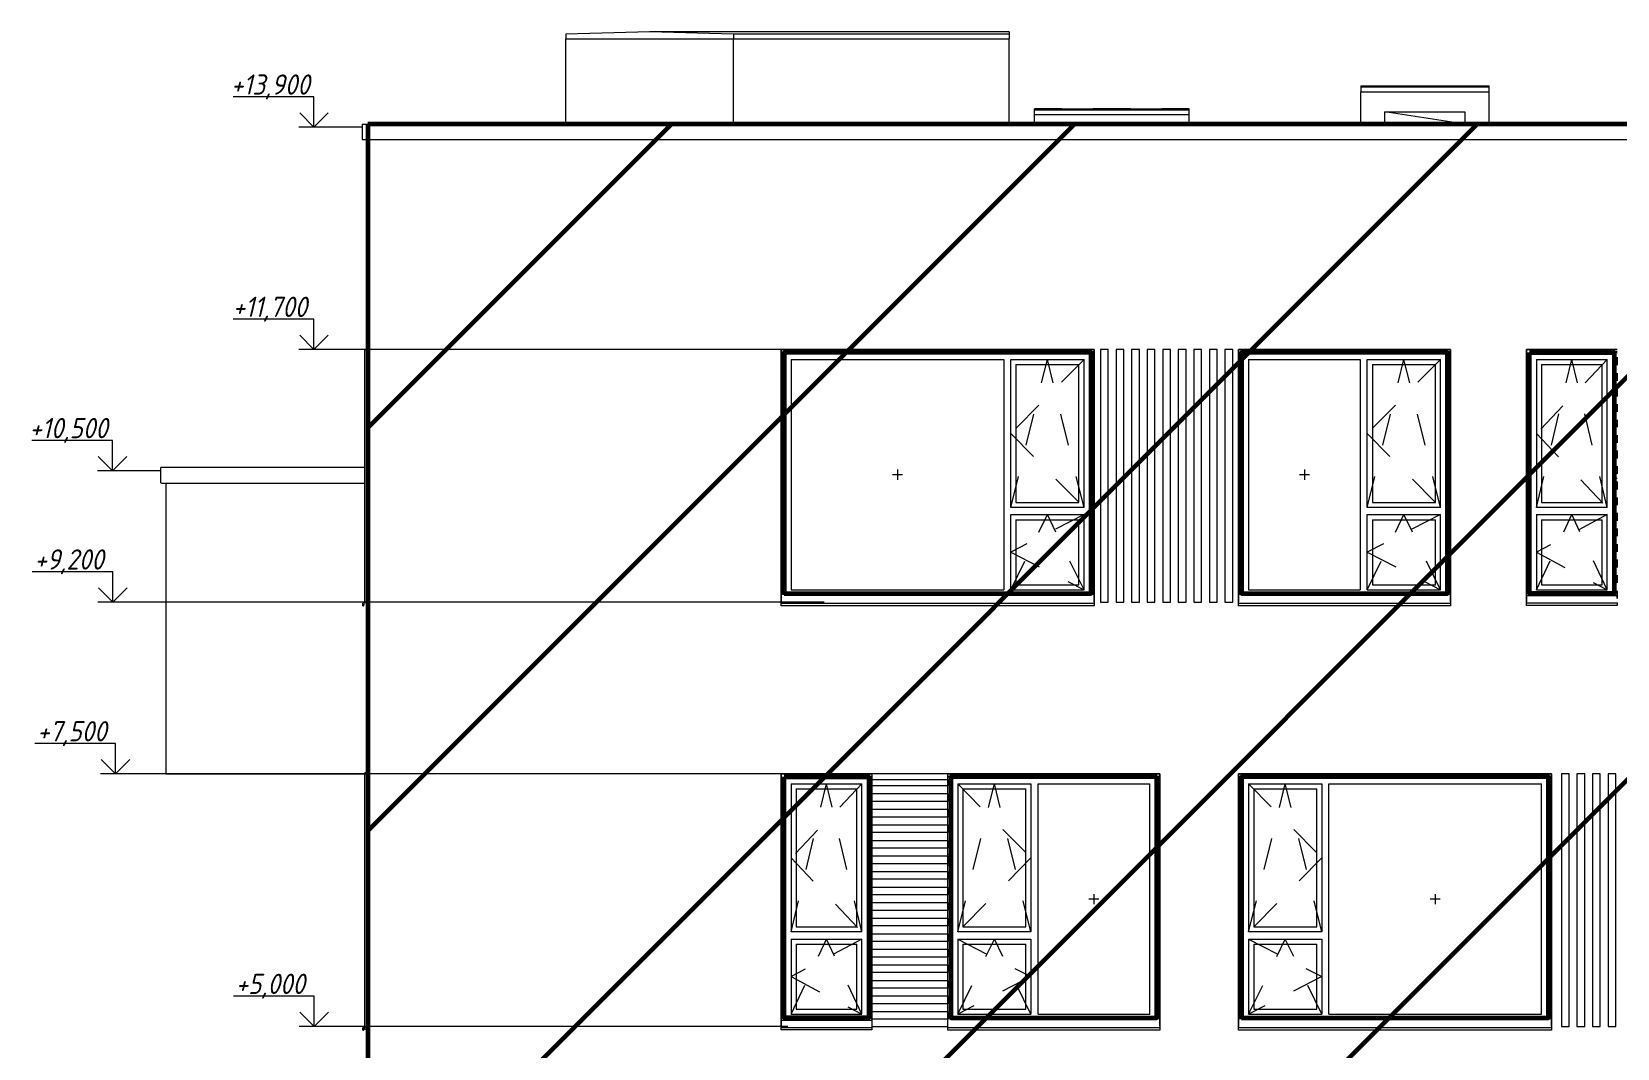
# Model space of a CAD drawing. Header units: millimetres. Extents: x 3914 to 443608, y -156176 to 78197.
# Drawn here: x 35505 to 51204, y 4784 to 14844 of the extents above; entities that cross this region are included whole.
import ezdxf

# ---------------------------------------------------------------- set-up
doc = ezdxf.new("R2010")
doc.units = ezdxf.units.MM
doc.linetypes.add('Штрих', pattern=[635, 317.5, -317.5])
for name, color, linetype, lineweight in [('0) клиннинг', 90, 'Continuous', 60), ('1) Откосы', 102, 'Continuous', 60), ('A-DETL-2', 7, 'Continuous', 5), ('A-GENM', 7, 'Continuous', 9), ('A-GLAZ-1', 7, 'Continuous', 5), ('A-GLAZ-2', 7, 'Штрих', 5), ('A-ROOF', 7, 'Continuous', 9), ('A-WALL', 7, 'Continuous', 5), ('G-ANNO-DIMS', 7, 'Continuous', 9), ('G-ANNO-DIMS-1', 7, 'Continuous', 20), ('I-WALL', 7, 'Continuous', 5)]:
    doc.layers.add(name, color=color, linetype=linetype, lineweight=lineweight)
doc.styles.add('ISOCPEUR_I_3', font='isocpeui.ttf', dxfattribs={"width": 0.9, "height": 200})

msp = doc.modelspace()

# ---------------------------------------------------------------- hatches: boundary and pattern name
at = {"layer": '0) клиннинг'}
h = msp.add_hatch(dxfattribs=at)
h.set_pattern_fill('ANSI31', color=256, scale=888)
h.paths.add_polyline_path([(164523.7, 13930), (38834, 13930), (38834, -116.1), (164523.7, -116.1)])

# ---------------------------------------------------------------- linework, layer by layer
msp.add_lwpolyline([(38834, -116.1), (164523.7, -116.1), (164523.7, 13930), (38834, 13930)], close=True, dxfattribs=at)
at = {"layer": '1) Откосы'}
for points in [[(42953.7, 9285), (45993.7, 9285), (45993.7, 11670), (42953.7, 11670)], [(49523.4, 11670), (47483.4, 11670), (47483.4, 9285), (49523.4, 9285)], [(50333.7, 11670), (51173.7, 11670), (51173.7, 9285), (50333.7, 9285)], [(42953.7, 7470), (43793.7, 7470), (43793.7, 5085), (42953.7, 5085)], [(46643.7, 7470), (44603.7, 7470), (44603.7, 5085), (46643.7, 5085)], [(47483.7, 5085), (50523.7, 5085), (50523.7, 7470), (47483.7, 7470)]]:
    msp.add_lwpolyline(points, close=True, dxfattribs=at)
at = {"layer": 'A-DETL-2'}
msp.add_line((38775.6, 13900), (38515.6, 13900), dxfattribs=at)
at = {"layer": 'A-GENM'}
for p, q in [((38775.6, 13930), (115191.7, 13930)), ((38775.6, 13930), (38775.6, 13783)), ((38782.7, 13775.9), (115184.6, 13775.9)), ((45887.7, 11700), (45887.7, 11695)), ((45887.7, 11695), (45956.5, 11695)), ((45956.5, 11695), (46007.7, 11670)), ((46008.8, 11675), (45957.7, 11700)), ((46007.7, 11670), (46023.7, 11670)), ((46023.7, 11675), (46008.8, 11675)), ((46017.7, 11670), (46023.7, 11670)), ((46017.7, 9273.5), (46017.7, 11670)), ((49417.4, 11700), (49417.4, 11695)), ((49417.4, 11695), (49486.2, 11695)), ((49486.2, 11695), (49537.4, 11670)), ((49538.6, 11675), (49487.4, 11700)), ((49537.4, 11670), (49553.4, 11670)), ((49553.4, 11675), (49538.6, 11675)), ((51067.7, 11700), (51067.7, 11695)), ((51067.7, 11695), (51136.5, 11695)), ((51136.5, 11695), (51187.7, 11670)), ((51188.8, 11675), (51137.7, 11700)), ((51187.7, 11670), (51203.7, 11670)), ((51203.7, 11675), (51188.8, 11675)), ((36782.6, 10384), (36782.6, 10529.7)), ((38803.7, 10529.7), (36782.6, 10529.7)), ((42923.7, 10529.7), (42953.7, 10529.7)), ((45993.7, 10529.7), (46017.7, 10529.7)), ((47453.4, 10529.7), (47483.4, 10529.7)), ((49523.4, 10529.7), (49553.4, 10529.7)), ((50303.7, 10529.7), (50333.7, 10529.7)), ((51173.7, 10529.7), (51203.7, 10529.7)), ((36789.7, 10376.9), (38803.7, 10376.9)), ((42953.7, 10498.5), (42923.7, 10498.5)), ((42923.7, 10424.6), (42953.7, 10424.6)), ((42923.7, 10392), (42953.7, 10392)), ((42923.7, 10390.5), (42953.7, 10390.5)), ((42923.7, 10376.9), (42953.7, 10376.9)), ((46017.7, 10498.5), (45993.7, 10498.5)), ((45993.7, 10424.6), (46017.7, 10424.6)), ((45993.7, 10392), (46017.7, 10392)), ((45993.7, 10390.5), (46017.7, 10390.5)), ((45993.7, 10376.9), (46017.7, 10376.9)), ((47483.4, 10498.5), (47453.4, 10498.5)), ((47453.4, 10424.6), (47483.4, 10424.6)), ((47453.4, 10392), (47483.4, 10392)), ((47453.4, 10390.5), (47483.4, 10390.5)), ((47453.4, 10376.9), (47483.4, 10376.9)), ((49553.4, 10498.5), (49523.4, 10498.5)), ((49523.4, 10424.6), (49553.4, 10424.6)), ((49523.4, 10392), (49553.4, 10392)), ((49523.4, 10390.5), (49553.4, 10390.5)), ((49523.4, 10376.9), (49553.4, 10376.9)), ((50333.7, 10498.5), (50303.7, 10498.5)), ((50303.7, 10424.6), (50333.7, 10424.6)), ((50303.7, 10392), (50333.7, 10392)), ((50303.7, 10390.5), (50333.7, 10390.5)), ((50303.7, 10376.9), (50333.7, 10376.9)), ((51203.7, 10498.5), (51173.7, 10498.5)), ((51173.7, 10424.6), (51203.7, 10424.6)), ((51173.7, 10392), (51203.7, 10392)), ((51173.7, 10390.5), (51203.7, 10390.5)), ((51173.7, 10376.9), (51203.7, 10376.9)), ((43254.7, 7500), (43254.7, 7470)), ((43329.7, 7500), (43329.7, 7470)), ((43687.7, 7500), (43687.7, 7495)), ((43687.7, 7495), (43756.5, 7495)), ((43756.5, 7495), (43807.7, 7470)), ((43808.8, 7475), (43757.7, 7500)), ((43807.7, 7470), (43823.7, 7470)), ((43823.7, 7475), (43808.8, 7475)), ((44588.5, 7475), (44573.7, 7475)), ((44573.7, 7470), (44589.7, 7470)), ((44639.7, 7500), (44588.5, 7475)), ((44589.7, 7470), (44640.8, 7495)), ((44640.8, 7495), (44709.7, 7495)), ((44709.7, 7495), (44709.7, 7500)), ((46537.7, 7500), (46537.7, 7495)), ((46537.7, 7495), (46606.5, 7495)), ((46606.5, 7495), (46657.7, 7470)), ((46658.8, 7475), (46607.7, 7500)), ((46657.7, 7470), (46673.7, 7470)), ((46673.7, 7475), (46658.8, 7475)), ((50417.7, 7500), (50417.7, 7495)), ((50417.7, 7495), (50486.5, 7495)), ((50486.5, 7495), (50537.7, 7470)), ((50538.8, 7475), (50487.7, 7500)), ((50537.7, 7470), (50553.7, 7470)), ((50553.7, 7475), (50538.8, 7475)), ((50547.7, 7470), (50553.7, 7470)), ((50547.7, 5073.5), (50547.7, 7470))]:
    msp.add_line(p, q, dxfattribs=at)
for points, knots in [([(38775.6, 13783), (38775.6, 13782.5), (38775.7, 13781.3), (38776.2, 13780), (38776.8, 13779), (38777.3, 13778.4), (38777.9, 13777.8), (38778.6, 13777.2), (38779.3, 13776.8), (38780.1, 13776.4), (38780.9, 13776.1), (38781.7, 13776), (38782.6, 13775.9), (38783.1, 13775.9), (38783.4, 13776)], [0, 0, 0, 0, 0.11111111, 0.22222222, 0.27777778, 0.33333333, 0.38888889, 0.44444444, 0.5, 0.55555556, 0.61111111, 0.66666667, 0.72222222, 0.77777778, 0.77777778, 0.77777778, 0.77777778]), ([(36790.4, 10377), (36790.1, 10376.9), (36789.6, 10376.9), (36788.7, 10377), (36787.9, 10377.1), (36787.1, 10377.4), (36786.3, 10377.8), (36785.6, 10378.2), (36784.9, 10378.8), (36784.3, 10379.4), (36783.8, 10380), (36783.2, 10381), (36782.7, 10382.3), (36782.6, 10383.5), (36782.6, 10384)], [0.22222222, 0.22222222, 0.22222222, 0.22222222, 0.27777778, 0.33333333, 0.38888889, 0.44444444, 0.5, 0.55555556, 0.61111111, 0.66666667, 0.72222222, 0.77777778, 0.88888889, 1, 1, 1, 1])]:
    msp.add_open_spline(points, degree=3, knots=knots, dxfattribs=at)
for points in [[(38781.7, 13776), (38782, 13776), (38782.6, 13775.9), (38783.1, 13775.9), (38783.4, 13776)], [(36790.4, 10377), (36790.2, 10376.9), (36789.9, 10376.9), (36789.7, 10376.9)]]:
    msp.add_open_spline(points, degree=3, dxfattribs=at)
at = {"layer": 'A-GLAZ-1'}
for p, q in [((49588.7, 13945), (48903.7, 14050)), ((49592.4, 13930), (49588.7, 13945)), ((42923.7, 11700), (42923.7, 9202.5)), ((46023.7, 11700), (42923.7, 11700)), ((42953.7, 9285), (42953.7, 11670)), ((42953.7, 11670), (43023.7, 11670)), ((43023.7, 11670), (45128.7, 11670)), ((45128.7, 11670), (45993.7, 11670)), ((45993.7, 11670), (45993.7, 9285)), ((46023.7, 9202.5), (46023.7, 11700)), ((47453.4, 11700), (47453.4, 9202.5)), ((49553.4, 11700), (47453.4, 11700)), ((47483.4, 9285), (47483.4, 11670)), ((47483.4, 11670), (47553.4, 11670)), ((47553.4, 11670), (48658.4, 11670)), ((48658.4, 11670), (49523.4, 11670)), ((49523.4, 11670), (49523.4, 9285)), ((49553.4, 9202.5), (49553.4, 11700)), ((50303.7, 11700), (50303.7, 9202.5)), ((51203.7, 11700), (50303.7, 11700)), ((50333.7, 9285), (50333.7, 11670)), ((50333.7, 11670), (51173.7, 11670)), ((51173.7, 11670), (51173.7, 9285)), ((51203.7, 11543.1), (51203.7, 11623)), ((43023.7, 11600), (43023.7, 9320)), ((43023.7, 11600), (45128.7, 11600)), ((45128.7, 11600), (45128.7, 9320)), ((45198.7, 10135), (45198.7, 11600)), ((45198.7, 11600), (45923.7, 11600)), ((45248.7, 11550), (45248.7, 10185)), ((45248.7, 11550), (45873.7, 11550)), ((45873.7, 10185), (45873.7, 11550)), ((45923.7, 10135), (45923.7, 11600)), ((47553.4, 11600), (47553.4, 9320)), ((47553.4, 11600), (48658.4, 11600)), ((48658.4, 11600), (48658.4, 9320)), ((48728.4, 10135), (48728.4, 11600)), ((48728.4, 11600), (49453.4, 11600)), ((48778.4, 11550), (48778.4, 10185)), ((48778.4, 11550), (49403.4, 11550)), ((49403.4, 10185), (49403.4, 11550)), ((49453.4, 10135), (49453.4, 11600)), ((50403.7, 11600), (50403.7, 10135)), ((50403.7, 11600), (51103.7, 11600)), ((50453.7, 11550), (50453.7, 10185)), ((50453.7, 11550), (51053.7, 11550)), ((51053.7, 10185), (51053.7, 11550)), ((51103.7, 10135), (51103.7, 11600)), ((51203.7, 11389.1), (51203.7, 11466.1)), ((51203.7, 11235.1), (51203.7, 11312.1)), ((51203.7, 11081.1), (51203.7, 11158.1)), ((51203.7, 10929.1), (51203.7, 11004.1)), ((51203.7, 10775.1), (51203.7, 10852.1)), ((51203.7, 10620.5), (51203.7, 10698.1)), ((51203.7, 10467.1), (51203.7, 10543.5)), ((44126.2, 10460), (44026.2, 10460)), ((44076.2, 10510), (44076.2, 10410)), ((48155.9, 10460), (48055.9, 10460)), ((48105.9, 10510), (48105.9, 10410)), ((51203.7, 10312.9), (51203.7, 10390.1)), ((51203.7, 10158.9), (51203.7, 10235.9)), ((45923.7, 10135), (45198.7, 10135)), ((45198.7, 9320), (45198.7, 10065)), ((45198.7, 10065), (45923.7, 10065)), ((45248.7, 10185), (45873.7, 10185)), ((45923.7, 9320), (45923.7, 10065)), ((49453.4, 10135), (48728.4, 10135)), ((48728.4, 9320), (48728.4, 10065)), ((48728.4, 10065), (49453.4, 10065)), ((48778.4, 10185), (49403.4, 10185)), ((49453.4, 9320), (49453.4, 10065)), ((51103.7, 10135), (50403.7, 10135)), ((50403.7, 10065), (50403.7, 9320)), ((50403.7, 10065), (51103.7, 10065)), ((50453.7, 10185), (51053.7, 10185)), ((51103.7, 9320), (51103.7, 10065)), ((51203.7, 10004.8), (51203.7, 10081.9)), ((45248.7, 10015), (45248.7, 9370)), ((45248.7, 10015), (45873.7, 10015)), ((45873.7, 9370), (45873.7, 10015)), ((48778.4, 10015), (48778.4, 9370)), ((48778.4, 10015), (49403.4, 10015)), ((49403.4, 9370), (49403.4, 10015)), ((50453.7, 10015), (50453.7, 9370)), ((50453.7, 10015), (51053.7, 10015)), ((51053.7, 9370), (51053.7, 10015)), ((51203.7, 9851), (51203.7, 9927.8)), ((51203.7, 9697.5), (51203.7, 9774)), ((51203.7, 9543), (51203.7, 9620.5)), ((51203.7, 9389.1), (51203.7, 9466)), ((46017.7, 9285), (42923.7, 9285)), ((46017.7, 9275), (42923.7, 9275)), ((43023.7, 9320), (45128.7, 9320)), ((45198.7, 9320), (45923.7, 9320)), ((45248.7, 9370), (45873.7, 9370)), ((49553.4, 9285), (47453.4, 9285)), ((49553.4, 9275), (47453.4, 9275)), ((47553.4, 9320), (48658.4, 9320)), ((48728.4, 9320), (49453.4, 9320)), ((48778.4, 9370), (49403.4, 9370)), ((51203.7, 9285), (50303.7, 9285)), ((50403.7, 9320), (51103.7, 9320)), ((50453.7, 9370), (51053.7, 9370)), ((51203.7, 9236.4), (51203.7, 9312.1)), ((38824.9, 9200), (38783.7, 9188)), ((38783.7, 9188), (38783.7, 9163)), ((38783.7, 9163), (38789.7, 9163)), ((38784.7, 9187.2), (38828.5, 9200)), ((38784.7, 9164), (38784.7, 9187.2)), ((38789, 9164), (38784.7, 9164)), ((38793.8, 9177.4), (38789, 9164)), ((38789.7, 9163), (38794.8, 9177.1)), ((38794.8, 9177.1), (38793.8, 9177.4)), ((42923.7, 9188), (42923.7, 9202.5)), ((42923.7, 9163), (42923.7, 9188)), ((42923.7, 9188), (46023.7, 9188)), ((46023.7, 9163), (42923.7, 9163)), ((46023.7, 9202.5), (46023.7, 9188)), ((46023.7, 9188), (46023.7, 9163)), ((47453.4, 9188), (47453.4, 9202.5)), ((47453.4, 9163), (47453.4, 9188)), ((47453.4, 9188), (49553.4, 9188)), ((49553.4, 9163), (47453.4, 9163)), ((49553.4, 9202.5), (49553.4, 9188)), ((49553.4, 9188), (49553.4, 9163)), ((51203.7, 9260), (50303.7, 9260)), ((50303.7, 9191), (50303.7, 9202.5)), ((50303.7, 9166), (50303.7, 9191)), ((50303.7, 9191), (51203.7, 9191)), ((51203.7, 9166), (50303.7, 9166)), ((51203.7, 9195.6), (51203.7, 9191)), ((51203.7, 9191), (51203.7, 9166)), ((42923.7, 7500), (42923.7, 5002.5)), ((43823.7, 7500), (42923.7, 7500)), ((42953.7, 5085), (42953.7, 7470)), ((42953.7, 7470), (43793.7, 7470)), ((43023.7, 7400), (43023.7, 5935)), ((43023.7, 7400), (43723.7, 7400)), ((43723.7, 5935), (43723.7, 7400)), ((43793.7, 7470), (43793.7, 5085)), ((43823.7, 7380.5), (43823.7, 7445)), ((46673.7, 7500), (44573.7, 7500)), ((44573.7, 7445), (44573.7, 7380.5)), ((44603.7, 5085), (44603.7, 7470)), ((44603.7, 7470), (46643.7, 7470)), ((44673.7, 7400), (44673.7, 5935)), ((44673.7, 7400), (45398.7, 7400)), ((45398.7, 7400), (45398.7, 5935)), ((45468.7, 5120), (45468.7, 7400)), ((45468.7, 7400), (46573.7, 7400)), ((46573.7, 5120), (46573.7, 7400)), ((46643.7, 7470), (46643.7, 5085)), ((46673.7, 5002.5), (46673.7, 7500)), ((47453.7, 7500), (47453.7, 5002.5)), ((50553.7, 7500), (47453.7, 7500)), ((47483.7, 5085), (47483.7, 7470)), ((47483.7, 7470), (50523.7, 7470)), ((47553.7, 7400), (47553.7, 5935)), ((47553.7, 7400), (48278.7, 7400)), ((48278.7, 7400), (48278.7, 5935)), ((48348.7, 5120), (48348.7, 7400)), ((48348.7, 7400), (50453.7, 7400)), ((50453.7, 5120), (50453.7, 7400)), ((50523.7, 7470), (50523.7, 5085)), ((50553.7, 5002.5), (50553.7, 7500)), ((43073.7, 7350), (43073.7, 5985)), ((43073.7, 7350), (43673.7, 7350)), ((43673.7, 5985), (43673.7, 7350)), ((43823.7, 7226.5), (43823.7, 7303.5)), ((44573.7, 7303.5), (44573.7, 7226.5)), ((44723.7, 7350), (44723.7, 5985)), ((44723.7, 7350), (45348.7, 7350)), ((45348.7, 5985), (45348.7, 7350)), ((47603.7, 7350), (47603.7, 5985)), ((47603.7, 7350), (48228.7, 7350)), ((48228.7, 5985), (48228.7, 7350)), ((43823.7, 7072.5), (43823.7, 7149.5)), ((44573.7, 7149.5), (44573.7, 7072.5)), ((43823.7, 6918.5), (43823.7, 6995.5)), ((44573.7, 6995.5), (44573.7, 6918.5)), ((43823.7, 6764.5), (43823.7, 6841.5)), ((44573.7, 6841.5), (44573.7, 6764.5)), ((43823.7, 6610.5), (43823.7, 6687.5)), ((44573.7, 6687.5), (44573.7, 6610.5)), ((43823.7, 6455.9), (43823.7, 6533.5)), ((44573.7, 6533.5), (44573.7, 6455.9)), ((43823.7, 6302.5), (43823.7, 6378.9)), ((44573.7, 6378.9), (44573.7, 6302.5)), ((46021.2, 6310), (46021.2, 6210)), ((49401.2, 6310), (49401.2, 6210)), ((43823.7, 6148.5), (43823.7, 6225.5)), ((44573.7, 6225.5), (44573.7, 6148.5)), ((46071.2, 6260), (45971.2, 6260)), ((49451.2, 6260), (49351.2, 6260)), ((43073.7, 5985), (43673.7, 5985)), ((43823.7, 5994.5), (43823.7, 6071.5)), ((44573.7, 6071.5), (44573.7, 5994.5)), ((44723.7, 5985), (45348.7, 5985)), ((47603.7, 5985), (48228.7, 5985)), ((43723.7, 5935), (43023.7, 5935)), ((43023.7, 5865), (43023.7, 5120)), ((43023.7, 5865), (43723.7, 5865)), ((43073.7, 5815), (43073.7, 5170)), ((43073.7, 5815), (43673.7, 5815)), ((43673.7, 5170), (43673.7, 5815)), ((43723.7, 5120), (43723.7, 5865)), ((43823.7, 5840.3), (43823.7, 5917.5)), ((44573.7, 5917.5), (44573.7, 5840.3)), ((45398.7, 5935), (44673.7, 5935)), ((44673.7, 5865), (44673.7, 5120)), ((44673.7, 5865), (45398.7, 5865)), ((44723.7, 5815), (44723.7, 5170)), ((44723.7, 5815), (45348.7, 5815)), ((45348.7, 5170), (45348.7, 5815)), ((45398.7, 5865), (45398.7, 5120)), ((48278.7, 5935), (47553.7, 5935)), ((47553.7, 5865), (47553.7, 5120)), ((47553.7, 5865), (48278.7, 5865)), ((47603.7, 5815), (47603.7, 5170)), ((47603.7, 5815), (48228.7, 5815)), ((48228.7, 5170), (48228.7, 5815)), ((48278.7, 5865), (48278.7, 5120)), ((43823.7, 5686.5), (43823.7, 5763.3)), ((44573.7, 5763.3), (44573.7, 5686.5)), ((43823.7, 5533), (43823.7, 5609.5)), ((44573.7, 5609.5), (44573.7, 5533)), ((43823.7, 5378.5), (43823.7, 5456)), ((44573.7, 5456), (44573.7, 5378.5)), ((43823.7, 5224.6), (43823.7, 5301.5)), ((44573.7, 5301.5), (44573.7, 5224.6)), ((43823.7, 5085), (42923.7, 5085)), ((43823.7, 5060), (42923.7, 5060)), ((43023.7, 5120), (43723.7, 5120)), ((43073.7, 5170), (43673.7, 5170)), ((43823.7, 5071.9), (43823.7, 5147.6)), ((44573.7, 5147.6), (44573.7, 5071.9)), ((46673.7, 5085), (44573.7, 5085)), ((46673.7, 5075), (44573.7, 5075)), ((44673.7, 5120), (45398.7, 5120)), ((44723.7, 5170), (45348.7, 5170)), ((45468.7, 5120), (46573.7, 5120)), ((50547.7, 5085), (47453.7, 5085)), ((50547.7, 5075), (47453.7, 5075)), ((47553.7, 5120), (48278.7, 5120)), ((47603.7, 5170), (48228.7, 5170)), ((48348.7, 5120), (50453.7, 5120)), ((38824.9, 5000), (38783.7, 4988)), ((38783.7, 4988), (38783.7, 4963)), ((38783.7, 4963), (38789.7, 4963)), ((38784.7, 4987.2), (38828.5, 5000)), ((38784.7, 4964), (38784.7, 4987.2)), ((38789, 4964), (38784.7, 4964)), ((38793.8, 4977.4), (38789, 4964)), ((38789.7, 4963), (38794.8, 4977.1)), ((38794.8, 4977.1), (38793.8, 4977.4)), ((42923.7, 4991), (42923.7, 5002.5)), ((42923.7, 4966), (42923.7, 4991)), ((42923.7, 4991), (43823.7, 4991)), ((43823.7, 4966), (42923.7, 4966)), ((43823.7, 4999.9), (43823.7, 4991)), ((43823.7, 4991), (43823.7, 4966)), ((44573.7, 4988), (44573.7, 4999.9)), ((44573.7, 4963), (44573.7, 4988)), ((44573.7, 4988), (46673.7, 4988)), ((46673.7, 4963), (44573.7, 4963)), ((46673.7, 5002.5), (46673.7, 4988)), ((46673.7, 4988), (46673.7, 4963)), ((47453.7, 4988), (47453.7, 5002.5)), ((47453.7, 4963), (47453.7, 4988)), ((47453.7, 4988), (50553.7, 4988)), ((50553.7, 4963), (47453.7, 4963)), ((50553.7, 5002.5), (50553.7, 4988)), ((50553.7, 4988), (50553.7, 4963))]:
    msp.add_line(p, q, dxfattribs=at)
at = {"layer": 'A-GLAZ-2'}
for p, q in [((45198.7, 10135), (45561.2, 11600)), ((45923.7, 11600), (45198.7, 10867.5)), ((45923.7, 10135), (45561.2, 11600)), ((48728.4, 10135), (49090.9, 11600)), ((49453.4, 11600), (48728.4, 10867.5)), ((49453.4, 10135), (49090.9, 11600)), ((50403.7, 10135), (50753.7, 11600)), ((51103.7, 11600), (50403.7, 10867.5)), ((51103.7, 10135), (50753.7, 11600)), ((45198.7, 10867.5), (45923.7, 10135)), ((48728.4, 10867.5), (49453.4, 10135)), ((50403.7, 10867.5), (51103.7, 10135)), ((45198.7, 9320), (45561.2, 10065)), ((45923.7, 10065), (45198.7, 9692.5)), ((45923.7, 9320), (45561.2, 10065)), ((48728.4, 9320), (49090.9, 10065)), ((49453.4, 10065), (48728.4, 9692.5)), ((49453.4, 9320), (49090.9, 10065)), ((50403.7, 9320), (50753.7, 10065)), ((51103.7, 10065), (50403.7, 9692.5)), ((51103.7, 9320), (50753.7, 10065)), ((45198.7, 9692.5), (45923.7, 9320)), ((48728.4, 9692.5), (49453.4, 9320)), ((50403.7, 9692.5), (51103.7, 9320)), ((43023.7, 5935), (43373.7, 7400)), ((43723.7, 7400), (43023.7, 6667.5)), ((43723.7, 5935), (43373.7, 7400)), ((44673.7, 5935), (45036.2, 7400)), ((44673.7, 7400), (45398.7, 6667.5)), ((45398.7, 5935), (45036.2, 7400)), ((47553.7, 5935), (47916.2, 7400)), ((47553.7, 7400), (48278.7, 6667.5)), ((48278.7, 5935), (47916.2, 7400)), ((43023.7, 6667.5), (43723.7, 5935)), ((45398.7, 6667.5), (44673.7, 5935)), ((48278.7, 6667.5), (47553.7, 5935)), ((43023.7, 5120), (43373.7, 5865)), ((43723.7, 5865), (43023.7, 5492.5)), ((43723.7, 5120), (43373.7, 5865)), ((44673.7, 5120), (45036.2, 5865)), ((44673.7, 5865), (45398.7, 5492.5)), ((45398.7, 5120), (45036.2, 5865)), ((47553.7, 5120), (47916.2, 5865)), ((47553.7, 5865), (48278.7, 5492.5)), ((48278.7, 5120), (47916.2, 5865)), ((43023.7, 5492.5), (43723.7, 5120)), ((45398.7, 5492.5), (44673.7, 5120)), ((48278.7, 5492.5), (47553.7, 5120))]:
    msp.add_line(p, q, dxfattribs=at)
at = {"layer": 'A-ROOF'}
for p, q in [((41623.7, 14843.9), (40793.7, 14819)), ((40793.7, 14819), (40793.7, 14775)), ((40793.7, 14775), (45183.7, 14775)), ((42453.7, 14819), (41623.7, 14843.9)), ((45183.7, 14843.9), (41623.7, 14843.9)), ((42453.7, 14819), (42453.7, 14775)), ((45183.7, 14819), (42453.7, 14819)), ((45183.7, 14843.9), (45183.7, 14775)), ((48663.7, 14309.1), (48663.7, 14250)), ((48663.7, 14309.1), (49933.7, 14309.1)), ((49933.7, 14294), (48663.7, 14294)), ((49933.7, 14250), (49933.7, 14309.1)), ((48663.7, 14250), (49933.7, 14250)), ((45433.7, 14025), (45433.7, 14082.2)), ((45683.7, 14082.2), (45433.7, 14082.2)), ((46963.7, 14069), (45433.7, 14069)), ((45433.7, 14025), (46963.7, 14025)), ((45688.7, 14080.9), (45683.7, 14082.2)), ((45703.7, 14079.8), (45688.7, 14080.9)), ((45727.7, 14078.7), (45703.7, 14079.8)), ((45759.2, 14077.9), (45727.7, 14078.7)), ((45796.6, 14077.3), (45759.2, 14077.9)), ((45837.6, 14077), (45796.6, 14077.3)), ((45879.7, 14077), (45837.6, 14077)), ((45920.7, 14077.3), (45879.7, 14077)), ((45958.1, 14077.9), (45920.7, 14077.3)), ((45989.6, 14078.7), (45958.1, 14077.9)), ((46013.6, 14079.8), (45989.6, 14078.7)), ((46028.6, 14080.9), (46013.6, 14079.8)), ((46033.7, 14082.2), (46028.6, 14080.9)), ((46363.7, 14082.2), (46033.7, 14082.2)), ((46368.7, 14080.9), (46363.7, 14082.2)), ((46383.7, 14079.8), (46368.7, 14080.9)), ((46407.7, 14078.7), (46383.7, 14079.8)), ((46439.2, 14077.9), (46407.7, 14078.7)), ((46476.6, 14077.3), (46439.2, 14077.9)), ((46517.6, 14077), (46476.6, 14077.3)), ((46559.7, 14077), (46517.6, 14077)), ((46600.7, 14077.3), (46559.7, 14077)), ((46638.1, 14077.9), (46600.7, 14077.3)), ((46669.6, 14078.7), (46638.1, 14077.9)), ((46693.6, 14079.8), (46669.6, 14078.7)), ((46708.6, 14080.9), (46693.6, 14079.8)), ((46713.7, 14082.2), (46708.6, 14080.9)), ((46963.7, 14082.2), (46713.7, 14082.2)), ((46963.7, 14025), (46963.7, 14082.2))]:
    msp.add_line(p, q, dxfattribs=at)
at = {"layer": 'A-WALL'}
for p, q in [((40793.7, 13930), (40793.7, 14775)), ((42453.7, 13930), (42453.7, 14775)), ((45183.7, 13930), (45183.7, 14775)), ((48663.7, 13930), (48663.7, 14250)), ((49933.7, 13930), (49933.7, 14250)), ((45433.7, 13930), (45433.7, 14025)), ((46963.7, 13930), (46963.7, 14025)), ((48903.7, 13930), (48903.7, 14050)), ((48903.7, 14050), (49693.7, 14050)), ((49693.7, 14050), (49693.7, 13930)), ((38833.7, 13776), (38833.7, 4200)), ((42923.7, 9202.5), (42923.7, 11700)), ((42923.7, 11700), (46023.7, 11700)), ((46023.7, 11700), (46023.7, 9202.5)), ((47453.4, 11700), (49553.4, 11700)), ((47453.4, 9202.5), (47453.4, 11700)), ((49553.4, 11700), (49553.4, 9202.5)), ((50303.7, 11700), (51203.7, 11700)), ((50303.7, 9202.5), (50303.7, 11700)), ((51203.7, 11623), (51203.7, 11543.1)), ((51203.7, 11466.1), (51203.7, 11389.1)), ((51203.7, 11312.1), (51203.7, 11235.1)), ((51203.7, 11158.1), (51203.7, 11081.1)), ((51203.7, 11004.1), (51203.7, 10929.1)), ((51203.7, 10852.1), (51203.7, 10775.1)), ((51203.7, 10698.1), (51203.7, 10620.5)), ((51203.7, 10543.5), (51203.7, 10467.1)), ((36833.7, 10377), (36833.7, 7500)), ((51203.7, 10390.1), (51203.7, 10312.9)), ((51203.7, 10235.9), (51203.7, 10158.9)), ((51203.7, 10081.9), (51203.7, 10004.8)), ((51203.7, 9927.8), (51203.7, 9851)), ((51203.7, 9774), (51203.7, 9697.5)), ((51203.7, 9620.5), (51203.7, 9543)), ((51203.7, 9466), (51203.7, 9389.1)), ((51203.7, 9312.1), (51203.7, 9236.4)), ((36833.7, 7500), (38803.7, 7500)), ((42923.7, 5002.5), (42923.7, 7500)), ((42923.7, 7500), (43823.7, 7500)), ((43823.7, 7445), (43823.7, 7380.5)), ((44573.7, 7500), (46673.7, 7500)), ((44573.7, 7380.5), (44573.7, 7445)), ((46673.7, 7500), (46673.7, 5002.5)), ((47453.7, 5002.5), (47453.7, 7500)), ((47453.7, 7500), (50553.7, 7500)), ((50553.7, 7500), (50553.7, 5002.5)), ((43823.7, 7303.5), (43823.7, 7226.5)), ((44573.7, 7226.5), (44573.7, 7303.5)), ((43823.7, 7149.5), (43823.7, 7072.5)), ((44573.7, 7072.5), (44573.7, 7149.5)), ((43823.7, 6995.5), (43823.7, 6918.5)), ((44573.7, 6918.5), (44573.7, 6995.5)), ((43823.7, 6841.5), (43823.7, 6764.5)), ((44573.7, 6764.5), (44573.7, 6841.5)), ((43823.7, 6687.5), (43823.7, 6610.5)), ((44573.7, 6610.5), (44573.7, 6687.5)), ((43823.7, 6533.5), (43823.7, 6455.9)), ((44573.7, 6455.9), (44573.7, 6533.5)), ((43823.7, 6378.9), (43823.7, 6302.5)), ((44573.7, 6302.5), (44573.7, 6378.9)), ((43823.7, 6225.5), (43823.7, 6148.5)), ((44573.7, 6148.5), (44573.7, 6225.5)), ((43823.7, 6071.5), (43823.7, 5994.5)), ((44573.7, 5994.5), (44573.7, 6071.5)), ((43823.7, 5917.5), (43823.7, 5840.3)), ((44573.7, 5840.3), (44573.7, 5917.5)), ((43823.7, 5763.3), (43823.7, 5686.5)), ((44573.7, 5686.5), (44573.7, 5763.3)), ((43823.7, 5609.5), (43823.7, 5533)), ((44573.7, 5533), (44573.7, 5609.5)), ((43823.7, 5456), (43823.7, 5378.5)), ((44573.7, 5378.5), (44573.7, 5456)), ((43823.7, 5301.5), (43823.7, 5224.6)), ((44573.7, 5224.6), (44573.7, 5301.5)), ((43823.7, 5147.6), (43823.7, 5071.9)), ((44573.7, 5071.9), (44573.7, 5147.6))]:
    msp.add_line(p, q, dxfattribs=at)
at = {"layer": 'G-ANNO-DIMS'}
for p, q in [((38299.4, 14200), (37499.4, 14200)), ((38299.4, 13900), (38299.4, 14200)), ((38451, 13900), (38151, 13900)), ((38599.7, 13900), (38299.4, 13900)), ((38299.4, 12000), (37499.4, 12000)), ((38299.4, 11700), (38299.4, 12000)), ((38451, 11700), (38151, 11700)), ((45563.8, 11700), (38299.4, 11700)), ((36304.6, 10799.7), (35504.6, 10799.7)), ((36304.6, 10499.7), (36304.6, 10799.7)), ((36456.2, 10499.7), (36156.2, 10499.7)), ((36398.2, 10499.7), (36304.6, 10499.7)), ((36782.6, 10499.7), (36398.2, 10499.7)), ((36308.2, 9500), (35508.2, 9500)), ((36308.2, 9200), (36308.2, 9500)), ((36459.8, 9200), (36159.8, 9200)), ((43131.5, 9200), (36308.2, 9200)), ((43351.6, 9200), (43131.5, 9200)), ((36335, 7800), (35535, 7800)), ((36335, 7500), (36335, 7800)), ((36486.6, 7500), (36186.6, 7500)), ((43253.7, 7500), (36335, 7500)), ((38301.2, 5300), (37501.2, 5300)), ((38301.2, 5000), (38301.2, 5300)), ((38452.8, 5000), (38152.8, 5000)), ((42992.5, 5000), (38301.2, 5000))]:
    msp.add_line(p, q, dxfattribs=at)
at = {"layer": 'G-ANNO-DIMS-1'}
for p, q in [((38299.4, 13900), (38158, 14041.4)), ((38299.4, 13900), (38440.8, 14041.4)), ((38299.4, 11700), (38158, 11841.4)), ((38299.4, 11700), (38440.8, 11841.4)), ((36304.6, 10499.7), (36163.2, 10641.1)), ((36304.6, 10499.7), (36446, 10641.1)), ((36308.2, 9200), (36166.8, 9341.4)), ((36308.2, 9200), (36449.6, 9341.4)), ((36335, 7500), (36193.6, 7641.4)), ((36335, 7500), (36476.4, 7641.4)), ((38301.2, 5000), (38159.8, 5141.4)), ((38301.2, 5000), (38442.6, 5141.4))]:
    msp.add_line(p, q, dxfattribs=at)
at = {"layer": 'I-WALL'}
for p, q in [((38803.7, 9200), (38803.7, 11700)), ((38803.7, 11700), (38833.7, 11700)), ((46164.1, 11700), (46087.1, 11700)), ((46087.1, 11700), (46087.1, 9199)), ((46164.1, 9199), (46164.1, 11700)), ((46318.1, 11700), (46241.1, 11700)), ((46241.1, 11700), (46241.1, 9199)), ((46318.1, 9199), (46318.1, 11700)), ((46472.1, 11700), (46395.1, 11700)), ((46395.1, 11700), (46395.1, 9199)), ((46472.1, 9199), (46472.1, 11700)), ((46626.1, 11700), (46549.1, 11700)), ((46549.1, 11700), (46549.1, 9199)), ((46626.1, 9199), (46626.1, 11700)), ((46780.1, 11700), (46703.1, 11700)), ((46703.1, 11700), (46703.1, 9199)), ((46780.1, 9199), (46780.1, 11700)), ((46934.1, 11700), (46857.1, 11700)), ((46857.1, 11700), (46857.1, 9199)), ((46934.1, 9199), (46934.1, 11700)), ((47088.1, 11700), (47011.1, 11700)), ((47011.1, 11700), (47011.1, 9199)), ((47088.1, 9199), (47088.1, 11700)), ((47242.1, 11700), (47165.1, 11700)), ((47165.1, 11700), (47165.1, 9199)), ((47242.1, 9199), (47242.1, 11700)), ((47396.1, 11700), (47319.1, 11700)), ((47319.1, 11700), (47319.1, 9199)), ((47396.1, 9199), (47396.1, 11700)), ((38833.7, 9200), (38803.7, 9200)), ((46087.1, 9199), (46164.1, 9199)), ((46241.1, 9199), (46318.1, 9199)), ((46395.1, 9199), (46472.1, 9199)), ((46549.1, 9199), (46626.1, 9199)), ((46703.1, 9199), (46780.1, 9199)), ((46857.1, 9199), (46934.1, 9199)), ((47011.1, 9199), (47088.1, 9199)), ((47165.1, 9199), (47242.1, 9199)), ((47319.1, 9199), (47396.1, 9199)), ((38803.7, 7500), (38803.7, 7511)), ((38833.7, 7511), (38803.7, 7511)), ((38803.7, 5000), (38803.7, 7500)), ((38803.7, 7500), (38833.7, 7500)), ((44573.7, 7500), (43823.7, 7500)), ((43823.7, 7500), (43823.7, 7445)), ((43823.7, 7445), (44573.7, 7445)), ((44573.7, 7380.5), (43823.7, 7380.5)), ((43823.7, 7380.5), (43823.7, 7303.5)), ((44573.7, 7445), (44573.7, 7500)), ((44573.7, 7303.5), (44573.7, 7380.5)), ((48053.7, 7500), (48053.7, 7470)), ((48973.7, 7470), (48973.7, 7500)), ((49833.7, 7470), (49833.7, 7500)), ((50727.5, 7500), (50650.5, 7500)), ((50650.5, 7500), (50650.5, 4999)), ((50727.5, 4999), (50727.5, 7500)), ((50881.5, 7500), (50804.5, 7500)), ((50804.5, 7500), (50804.5, 4999)), ((50881.5, 4999), (50881.5, 7500)), ((51035.5, 7500), (50958.5, 7500)), ((50958.5, 7500), (50958.5, 4999)), ((51035.5, 4999), (51035.5, 7500)), ((51189.5, 7500), (51112.5, 7500)), ((51112.5, 7500), (51112.5, 4999)), ((51189.5, 4999), (51189.5, 7500)), ((43823.7, 7303.5), (44573.7, 7303.5)), ((44573.7, 7226.5), (43823.7, 7226.5)), ((43823.7, 7226.5), (43823.7, 7149.5)), ((44573.7, 7149.5), (44573.7, 7226.5)), ((43793.7, 7100.2), (43823.7, 7100.2)), ((43823.7, 7149.5), (44573.7, 7149.5)), ((44573.7, 7072.5), (43823.7, 7072.5)), ((43823.7, 7072.5), (43823.7, 6995.5)), ((44573.7, 7100.2), (44603.7, 7100.2)), ((44573.7, 6995.5), (44573.7, 7072.5)), ((43823.7, 6995.5), (44573.7, 6995.5)), ((44573.7, 6918.5), (43823.7, 6918.5)), ((43823.7, 6918.5), (43823.7, 6841.5)), ((44573.7, 6841.5), (44573.7, 6918.5)), ((43823.7, 6841.5), (44573.7, 6841.5)), ((44573.7, 6764.5), (43823.7, 6764.5)), ((43823.7, 6764.5), (43823.7, 6687.5)), ((44573.7, 6687.5), (44573.7, 6764.5)), ((50523.7, 6800), (50547.7, 6800)), ((43823.7, 6700.2), (43793.7, 6700.2)), ((43793.7, 6600), (43823.7, 6600)), ((43823.7, 6687.5), (44573.7, 6687.5)), ((44573.7, 6610.5), (43823.7, 6610.5)), ((43823.7, 6610.5), (43823.7, 6533.5)), ((44603.7, 6700.2), (44573.7, 6700.2)), ((44573.7, 6533.5), (44573.7, 6610.5)), ((44573.7, 6600), (44603.7, 6600)), ((43823.7, 6533.5), (44573.7, 6533.5)), ((44573.7, 6455.9), (43823.7, 6455.9)), ((43823.7, 6455.9), (43823.7, 6378.9)), ((44573.7, 6378.9), (44573.7, 6455.9)), ((43823.7, 6378.9), (44573.7, 6378.9)), ((44573.7, 6302.5), (43823.7, 6302.5)), ((43823.7, 6302.5), (43823.7, 6225.5)), ((44573.7, 6225.5), (44573.7, 6302.5)), ((50547.7, 6400), (50523.7, 6400)), ((43823.7, 6225.5), (44573.7, 6225.5)), ((44573.7, 6148.5), (43823.7, 6148.5)), ((43823.7, 6148.5), (43823.7, 6071.5)), ((44573.7, 6071.5), (44573.7, 6148.5)), ((43823.7, 6071.5), (44573.7, 6071.5)), ((44573.7, 5994.5), (43823.7, 5994.5)), ((43823.7, 5994.5), (43823.7, 5917.5)), ((44573.7, 5917.5), (44573.7, 5994.5)), ((43823.7, 5917.5), (44573.7, 5917.5)), ((44573.7, 5840.3), (43823.7, 5840.3)), ((43823.7, 5840.3), (43823.7, 5763.3)), ((44573.7, 5763.3), (44573.7, 5840.3)), ((43823.7, 5763.3), (44573.7, 5763.3)), ((44573.7, 5686.5), (43823.7, 5686.5)), ((43823.7, 5686.5), (43823.7, 5609.5)), ((44573.7, 5609.5), (44573.7, 5686.5)), ((43823.7, 5609.5), (44573.7, 5609.5)), ((44573.7, 5533), (43823.7, 5533)), ((43823.7, 5533), (43823.7, 5456)), ((44573.7, 5456), (44573.7, 5533)), ((43823.7, 5456), (44573.7, 5456)), ((44573.7, 5378.5), (43823.7, 5378.5)), ((43823.7, 5378.5), (43823.7, 5301.5)), ((44573.7, 5301.5), (44573.7, 5378.5)), ((43823.7, 5301.5), (44573.7, 5301.5)), ((44573.7, 5224.6), (43823.7, 5224.6)), ((43823.7, 5224.6), (43823.7, 5147.6)), ((44573.7, 5147.6), (44573.7, 5224.6)), ((43823.7, 5147.6), (44573.7, 5147.6)), ((44573.7, 5071.9), (43823.7, 5071.9)), ((43823.7, 5071.9), (43823.7, 4999.9)), ((44573.7, 4999.9), (44573.7, 5071.9)), ((38803.7, 4993.8), (38803.7, 5000)), ((38833.7, 5000), (38803.7, 5000)), ((38803.7, 4970), (38803.7, 4992.8)), ((38833.7, 4970), (38803.7, 4970)), ((43823.7, 4999.9), (44573.7, 4999.9)), ((50650.5, 4999), (50727.5, 4999)), ((50804.5, 4999), (50881.5, 4999)), ((50958.5, 4999), (51035.5, 4999)), ((51112.5, 4999), (51189.5, 4999))]:
    msp.add_line(p, q, dxfattribs=at)

# ---------------------------------------------------------------- texts
at = {"layer": 'G-ANNO-DIMS', "style": 'ISOCPEUR_I_3', "width": 0.9}
for s, p in [('+13,900', (37477.2, 14221.3)), ('+11,700', (37495.1, 12021.3)), ('+10,500', (35482.4, 10821)), ('+9,200', (35531.8, 9521.3)), ('+7,500', (35558.6, 7821.3)), ('+5,000', (37524.7, 5321.3))]:
    msp.add_text(s, height=200, dxfattribs=at).set_placement(p)

doc.saveas('drawing.dxf')
